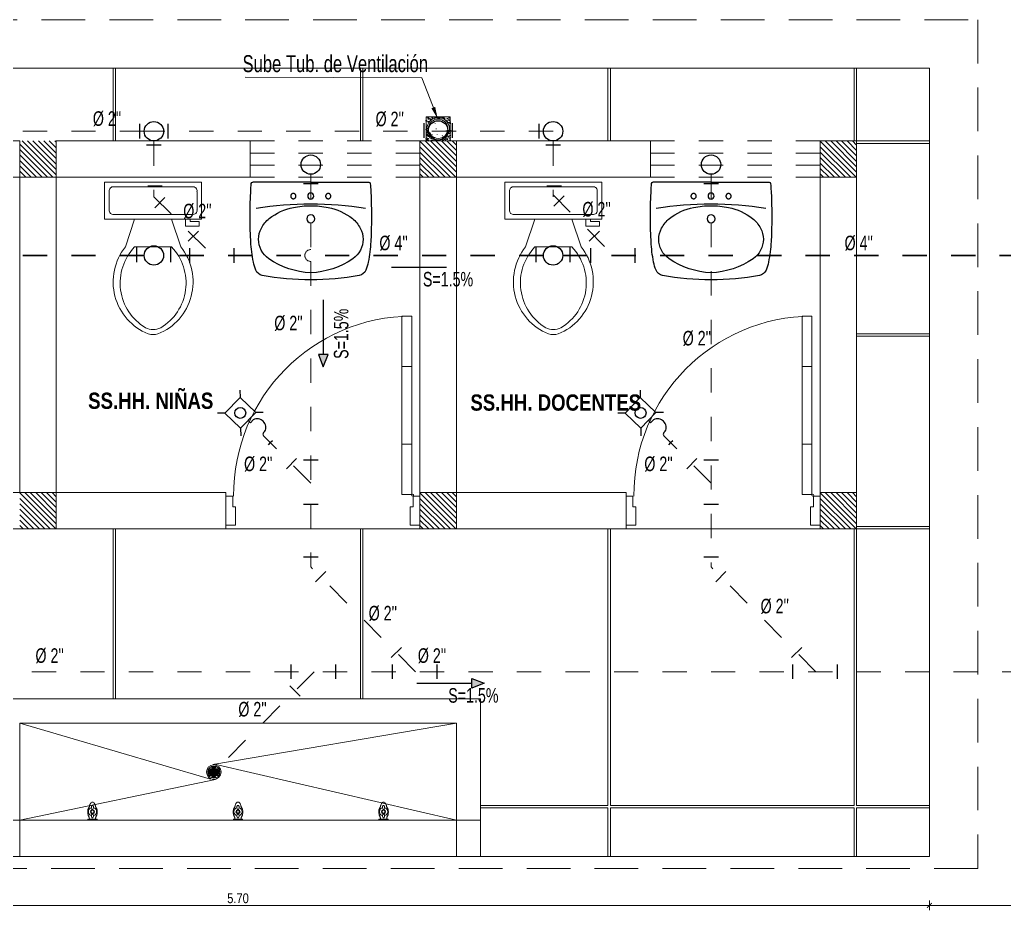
# Model space of a CAD drawing. Header units: metres. Extents: x 0 to 1843, y 1434 to 1492.
# Drawn here: x 1792.467 to 1796.526, y 1485.381 to 1489.053 of the extents above; entities that cross this region are included whole.
import ezdxf

# ---------------------------------------------------------------- set-up
doc = ezdxf.new("R2010")
doc.units = ezdxf.units.M
doc.header["$LTSCALE"] = 0.005
for name, pattern in [('ACAD_ISO02W100', [15, 12, -3]), ('DASHED2', [9.525, 6.35, -3.175]), ('RAYITAS', [0.375, 0.25, -0.125]), ('TRAZO_Y_PUNTOX2', [50.8, 25.4, -12.7, 0, -12.7])]:
    doc.linetypes.add(name, pattern=pattern)
for name, color, linetype, lineweight in [('-Achurado', 251, 'Continuous', 5), ('-Acotado', 251, 'Continuous', 5), ('-Proyeccion', 85, 'ACAD_ISO02W100', 9), ('-Vista', 148, 'Continuous', 9), ('ACI EJE', 8, 'DASHED2', 0), ('COTAS', 40, 'Continuous', 5), ('Desagüe', 155, 'Continuous', 40), ('FIC-2ES_CONCRETO 210', 251, 'Continuous', 30), ('FIC-2ES_LINEA DESAGUE', 6, 'TRAZO_Y_PUNTOX2', 30), ('ProfileEdges', 212, 'Continuous', 9), ('texto', 7, 'Continuous', 25), ('ventana alta', 7, 'ACAD_ISO02W100', 25)]:
    doc.layers.add(name, color=color, linetype=linetype, lineweight=lineweight)
for name, color, linetype in [('A_50_CotasExter', 7, 'Continuous'), ('TEXTOS-NOTAS', 7, 'Continuous'), ('THIET-BI', 21, 'Continuous')]:
    doc.layers.add(name, color=color, linetype=linetype)
doc.layers.add('Observacioness', color=6, linetype='Continuous', plot=False)
doc.styles.add('-Arial Narrow', font='ARIALN.TTF')
doc.styles.add('3mm', font='romans.shx', dxfattribs={"width": 0.9})
doc.styles.add('ARIAL', font='arial.ttf')
doc.dimstyles.new('corte 25', dxfattribs={"dimtxt": 0.05, "dimasz": 0.025, "dimexe": 0.025, "dimexo": 0.0125, "dimgap": 0.0125, "dimtad": 1, "dimtih": 1, "dimtoh": 1, "dimzin": 4, "dimdsep": 46, "dimtxsty": 'ARIAL', "dimblk": 'ARCHTICK', "dimcen": 0.025, "dimdle": 0.025, "dimclrd": 256, "dimclre": 256, "dimclrt": 7, "dimadec": 0, "dimazin": 0, "dimtfac": 1, "dimtix": 1, "dimtmove": 0, "dimatfit": 3, "dimfxl": 0.1, "dimlwd": -1, "dimarcsym": 0})
doc.dimstyles.new('Esc 1_20n', dxfattribs={"dimscale": 0.02, "dimtxt": 2, "dimasz": 1, "dimexe": 1, "dimexo": 1, "dimgap": 0.45, "dimtad": 1, "dimtoh": 1, "dimzin": 3, "dimdsep": 46, "dimtxsty": '-Arial Narrow', "dimblk": 'ARCHTICK', "dimcen": 1, "dimdle": 1, "dimclrd": 7, "dimclre": 7, "dimclrt": 7, "dimadec": 0, "dimazin": 0, "dimtfac": 1, "dimtix": 1, "dimtmove": 1, "dimatfit": 2, "dimldrblk": 'ARCHTICK', "dimfxl": 1, "dimfxlon": 1, "dimtolj": 2, "dimlwd": 5, "dimlwe": 5, "dimarcsym": 0})
pattern_1 = [(315, (1673.860408, 1433.98531), (0.0112253202, 0.0112253202), [])]

# ---------------------------------------------------------------- blocks, each defined once
blk = doc.blocks.new('_ArchTick')
at = {"color": 0, "linetype": 'ByBlock', "const_width": 0.15}
blk.add_lwpolyline([(-0.5, -0.5), (0.5, 0.5)], dxfattribs=at)
blk = doc.blocks.new('*D308')
at = {"layer": 'A_50_CotasExter', "color": 7, "lineweight": 5, "ltscale": 0.005, "transparency": 16777216}
for p, q in [((1796.1971, 1485.401), (1797.2371, 1485.401)), ((1796.2171, 1485.421), (1796.2171, 1485.381)), ((1797.2171, 1485.421), (1797.2171, 1485.381))]:
    blk.add_line(p, q, dxfattribs=at)
at = {"layer": 'Defpoints', "color": 0, "ltscale": 0.005, "transparency": 16777216}
for p in [(1796.2171, 1485.6032), (1797.2171, 1485.6032), (1797.2171, 1485.401)]:
    blk.add_point(p, dxfattribs=at)
at = {"layer": 'A_50_CotasExter', "color": 7, "lineweight": 5, "ltscale": 0.005, "transparency": 16777216, "xscale": 0.02, "yscale": 0.02, "zscale": 0.02, "rotation": 180}
blk.add_blockref('_ArchTick', (1796.2171, 1485.401), dxfattribs=at)
at = {"layer": 'A_50_CotasExter', "color": 7, "lineweight": 5, "ltscale": 0.005, "transparency": 16777216, "xscale": 0.02, "yscale": 0.02, "zscale": 0.02}
blk.add_blockref('_ArchTick', (1797.2171, 1485.401), dxfattribs=at)
at = {"layer": 'A_50_CotasExter', "color": 7, "ltscale": 0.005, "transparency": 16777216, "insert": (1796.7171, 1485.4304), "char_height": 0.04, "attachment_point": 5, "style": '-Arial Narrow'}
blk.add_mtext('\\A2;1.00', dxfattribs=at)
blk = doc.blocks.new('A$C562401CD')
at = {"color": 1, "lineweight": 5}
for p, q in [((0.8617, 1.6605), (0.8167, 1.6605)), ((0.8167, 1.6605), (0.8167, 1.4265)), ((0.8617, 1.4265), (0.8617, 1.6605)), ((0.8167, 1.4127), (0.8167, 1.4265)), ((0.8167, 1.4265), (0.8617, 1.4265)), ((0.8167, 1.4265), (0.8617, 1.4265)), ((0.8617, 1.4265), (0.8617, 1.4175)), ((0.8617, 1.404), (0.8617, 1.4175)), ((0.8167, 1.0803), (0.8167, 1.4127)), ((0.8617, 1.404), (0.8617, 1.089)), ((0.8167, 1.0803), (0.8167, 1.0665)), ((0.8167, 1.0665), (0.8617, 1.0665)), ((0.8617, 1.089), (0.8617, 1.0755)), ((0.8617, 1.0665), (0.8617, 1.0755))]:
    blk.add_line(p, q, dxfattribs=at)
for points in [[(0.8617, 1.0665), (0.8167, 1.0665), (0.8167, 0.8325), (0.8617, 0.8325), (0.8617, 1.0665)], [(0.0315, 0.7763), (0.0315, 0.8258), (0, 0.8258), (0, 0.6908), (0.045, 0.6908), (0.045, 0.7763), (0.0315, 0.7763)], [(0.8685, 0.7763), (0.8685, 0.8258), (0.9, 0.8258), (0.9, 0.6908), (0.855, 0.6908), (0.855, 0.7763), (0.8685, 0.7763)]]:
    blk.add_lwpolyline(points, dxfattribs=at)
blk.add_circle((0.8662, 0.8303, 0), 0.0045, dxfattribs=at)
at = {"color": 1, "linetype": 'Continuous', "lineweight": 5}
blk.add_arc((0.8662, 0.8303, 0), 0.8303, 90.3108, 180.3108, dxfattribs=at)
blk = doc.blocks.new('Toilet - top')
at = {"color": 252, "lineweight": 13, "true_color": 0x939598}
for p, q in [((9.5, -6), (9.5, -2)), ((-10, -8.5), (-8, -8.5)), ((-10, -9.5), (-10, -8.5)), ((-8, -8.5), (-8, -8)), ((-7, -8), (-7, -9.5)), ((-4, -8), (-6, -14)), ((4, -8), (6, -14)), ((-7, -9.5), (-10, -9.5)), ((4, -14), (-4, -14))]:
    blk.add_line(p, q, dxfattribs=at)
blk.add_lwpolyline([(10.5, -8), (10.5, 0), (-10.5, 0), (-10.5, -8)], close=True, dxfattribs=at)
for points in [[(-9.5, -2), (-9.5, -6)], [(8.5, -1), (-8.5, -1)], [(-8.5, -7), (8.5, -7)]]:
    blk.add_lwpolyline(points, dxfattribs=at)
for centre, radius, start, end in [((-8.62, -1.88), 0.884, 81.8699, 188.1301), ((8.62, -1.88), 0.884, 351.8699, 98.1301), ((-8.62, -6.12), 0.884, 171.8699, 278.1301), ((8.62, -6.12), 0.884, 261.8699, 8.1301), ((3.52, -21.58), 12.17, 141.4691, 247.9714), ((4.2, -21.82), 11.33, 136.3677, 238.9468), ((-3.52, -21.58), 12.17, 292.0284, 38.5307), ((-4.2, -21.82), 11.33, 301.053, 43.6321), ((0, -27.88), 4, 245.7318, 294.2682), ((0, -29), 4, 254.8605, 285.1395)]:
    blk.add_arc(centre, radius, start, end, dxfattribs=at)
blk = doc.blocks.new('GO-L1')
at = {"color": 252, "true_color": 0x939598}
for q in [(-0.3328, 0), (0.3328, 0)]:
    blk.add_line((0, 0), q, dxfattribs=at)
at = {"color": 252, "linetype": 'RAYITAS', "true_color": 0x939598}
for centre in [(-0.1, -0.08), (0.1, -0.08)]:
    blk.add_circle(centre, 0.015, dxfattribs=at)
at = {"color": 252, "true_color": 0x939598}
for centre, radius in [((0, -0.08), 0.0175), ((0, -0.21), 0.023)]:
    blk.add_circle(centre, radius, dxfattribs=at)
for centre, radius, start, end in [((-0.3328, -0.008), 0.008, 90, 174.3541), ((0.3328, -0.008), 0.008, 5.6459, 90), ((2.6525, -0.196), 3, 177.2487, 182.7513), ((0.5201, -0.0923), 0.865, 174.3541, 177.3288), ((-0.5201, -0.0923), 0.865, 2.6712, 5.6459), ((-2.6525, -0.196), 3, 357.2487, 2.7513), ((0, -2.124), 2, 90, 99.0199), ((-0.0318, -0.4781), 0.34, 101.5681, 127.4203), ((-0.003, -0.61), 0.475, 89.638, 101.7832), ((0, -2.124), 2, 80.9801, 90), ((0.003, -0.61), 0.475, 78.2168, 90.362), ((0.0318, -0.4781), 0.34, 52.5797, 78.4319), ((-0.1193, -0.3496), 0.185, 130.0737, 152.3457), ((0.1193, -0.3496), 0.185, 27.6543, 49.9263), ((-0.1696, -0.327), 0.13, 150.8983, 180), ((0.1696, -0.327), 0.13, 0, 29.1017), ((-0.1646, -0.327), 0.135, 180, 235.6914), ((0.1646, -0.327), 0.135, 304.3086, 0), ((0.5196, -0.2902), 0.865, 183.3019, 191.1871), ((-0.5196, -0.2902), 0.865, 348.8129, 356.6981), ((0.0273, -0.0458), 0.4754, 235.6914, 266.7086), ((-0.0273, -0.0458), 0.4754, 273.2914, 304.3086), ((-0.0839, -0.4085), 0.25, 191.4125, 202.4374), ((-0.2688, -0.4849), 0.05, 202.4374, 259.3167), ((0.2688, -0.4849), 0.05, 280.6833, 337.5626), ((0.0839, -0.4085), 0.25, 337.5626, 348.5875), ((0, 0.94), 1.5, 259.3167, 270), ((0, 0.94), 1.5, 270, 280.6833)]:
    blk.add_arc(centre, radius, start, end, dxfattribs=at)
blk = doc.blocks.new('*D340')
at = {"layer": 'A_50_CotasExter', "color": 7, "lineweight": 5, "ltscale": 0.005, "transparency": 16777216}
for p, q in [((1796.2371, 1485.401), (1790.4971, 1485.401)), ((1790.5171, 1485.421), (1790.5171, 1485.381)), ((1796.2171, 1485.421), (1796.2171, 1485.381))]:
    blk.add_line(p, q, dxfattribs=at)
at = {"layer": 'Defpoints', "color": 0, "ltscale": 0.005, "transparency": 16777216}
for p in [(1790.5171, 1485.6032), (1796.2171, 1485.6032), (1790.5171, 1485.401)]:
    blk.add_point(p, dxfattribs=at)
at = {"layer": 'A_50_CotasExter', "color": 7, "lineweight": 5, "ltscale": 0.005, "transparency": 16777216, "xscale": 0.02, "yscale": 0.02, "zscale": 0.02}
for p, rotation in [((1790.5171, 1485.401), 180.0000000001043), ((1796.2171, 1485.401), 1.042366193360067e-10)]:
    blk.add_blockref('_ArchTick', p, dxfattribs=dict(at, rotation=rotation))
at = {"layer": 'A_50_CotasExter', "color": 7, "ltscale": 0.005, "transparency": 16777216, "insert": (1793.3671, 1485.4304), "char_height": 0.04, "attachment_point": 5, "style": '-Arial Narrow'}
blk.add_mtext('\\A2;5.70', dxfattribs=at)

msp = doc.modelspace()

# ---------------------------------------------------------------- hatches: boundary and pattern name
at = {"layer": '-Achurado', "lineweight": 5, "ltscale": 0.009}
h = msp.add_hatch(dxfattribs=at)
h.set_pattern_fill('ANSI31', color=256, scale=0.005, angle=-90)
h.set_pattern_definition(pattern_1)
h.paths.add_polyline_path([(1792.46712, 1488.55324), (1792.46712, 1488.40324), (1792.61712, 1488.40324), (1792.61712, 1488.55324)])
h = msp.add_hatch(dxfattribs=at)
h.set_pattern_fill('ANSI31', color=256, scale=0.005, angle=-90)
h.set_pattern_definition(pattern_1)
h.paths.add_polyline_path([(1794.11712, 1488.55324), (1794.11712, 1488.40324), (1794.26712, 1488.40324), (1794.26712, 1488.55324)])
h = msp.add_hatch(dxfattribs=at)
h.set_pattern_fill('ANSI31', color=256, scale=0.005, angle=-90)
h.set_pattern_definition([(315, (1675.510401, 1433.98531), (0.0112253202, 0.0112253202), [])])
h.paths.add_polyline_path([(1795.76711, 1488.55324), (1795.76711, 1488.40324), (1795.91711, 1488.40324), (1795.91711, 1488.55324)])
h = msp.add_hatch(dxfattribs=at)
h.set_pattern_fill('ANSI31', color=256, scale=0.005, angle=-90)
h.set_pattern_definition([(315, (1672.210408, 1432.53531), (0.0112253202, 0.0112253202), [])])
h.paths.add_polyline_path([(1792.46712, 1487.10324), (1792.46712, 1486.95324), (1792.61712, 1486.95324), (1792.61712, 1487.10324)])
h = msp.add_hatch(dxfattribs=at)
h.set_pattern_fill('ANSI31', color=256, scale=0.005, angle=-90)
h.set_pattern_definition([(315, (1673.860408, 1432.53531), (0.0112253202, 0.0112253202), [])])
h.paths.add_polyline_path([(1794.11712, 1487.10324), (1794.11712, 1486.95324), (1794.26712, 1486.95324), (1794.26712, 1487.10324)])
h = msp.add_hatch(dxfattribs=at)
h.set_pattern_fill('ANSI31', color=256, scale=0.005, angle=-90)
h.set_pattern_definition([(315, (1675.510401, 1432.53531), (0.0112253202, 0.0112253202), [])])
h.paths.add_polyline_path([(1795.76711, 1487.10324), (1795.76711, 1486.95324), (1795.91711, 1486.95324), (1795.91711, 1487.10324)])
at = {"layer": 'Observacioness', "lineweight": 5, "ltscale": 0.1}
h = msp.add_hatch(dxfattribs=at)
h.set_pattern_fill('AR-CONC', color=0, scale=0.003)
h.set_pattern_definition([(50, (-799001.9979, -9252740.389978), (0.021517805478023, -0.001882564049478), [0.00225, -0.02475]), (355, (-799001.9979, -9252740.389978), (-0.00416254000839, 0.022565764011), [0.0018, -0.0198]), (100.45144446, (-799001.996107, -9252740.390135), (0.017355265401813, 0.02068319972906), [0.00191220576, -0.02103426336]), (46.1842, (-799001.9979, -9252740.383978), (0.03201723992015, -0.00496557842379), [0.003375, -0.037125]), (96.63563549, (-799001.995232, -9252740.38439), (0.02803985837023, 0.02922355802324), [0.00286831026, -0.0315514128]), (351.18416399, (-799001.9979, -9252740.383978), (0.02803985835164, 0.0292235580081), [0.0027, -0.02970000003]), (21, (-799001.9949, -9252740.385478), (0.017907211563554, -0.01207856671996), [0.00225, -0.02475]), (326, (-799001.9949, -9252740.385478), (0.00729945995765, 0.021754501351406), [0.0018, -0.0198]), (71.45144474, (-799001.993408, -9252740.386484), (0.0252066713019, 0.00967593458419), [0.0019122057, -0.02103426336]), (37.5, (-799001.9979, -9252740.389978), (0.000364795659519, 0.0099868156149393), [0, -0.01956, 0, -0.0201, 0, -0.019875]), (7.5, (-799001.9979, -9252740.389978), (0.007892086123264, 0.011832351356471), [0, -0.01146, 0, -0.01911, 0, -0.007575]), (327.5, (-799002.00459, -9252740.389978), (0.016014673085172, -0.0006766461520314), [0, -0.0075, 0, -0.0234, 0, -0.03105]), (317.5, (-799002.00759, -9252740.389978), (0.017495585080272, 0.00300314946997), [0, -0.00975, 0, -0.01554, 0, -0.02205])])
h.paths.add_polyline_path([(1794.14212, 1488.55324), (1794.14212, 1488.65324), (1794.24212, 1488.65324), (1794.24212, 1488.55324)])
edge = h.paths.add_edge_path(flags=16)
edge.add_arc((1794.19212, 1488.60324), 0.04621, 0, 360)
at = {"layer": 'TEXTOS-NOTAS', "lineweight": 25, "ltscale": 0.1}
h = msp.add_hatch(color=256, dxfattribs=at)
h.dxf.hatch_style = 1
h.paths.add_polyline_path([(1793.69865, 1487.67254), (1793.71861, 1487.6213), (1793.73857, 1487.67254)])
h = msp.add_hatch(color=256, dxfattribs=at)
h.dxf.hatch_style = 1
h.paths.add_polyline_path([(1794.33089, 1486.29723), (1794.38213, 1486.3172), (1794.33089, 1486.33716)])

# ---------------------------------------------------------------- linework, layer by layer
at = {"layer": '-Proyeccion', "lineweight": 5, "ltscale": 3}
msp.add_lwpolyline([(1790.31713, 1485.55324), (1790.31713, 1489.05324), (1796.41711, 1489.05324), (1796.4171, 1485.55324)], close=True, dxfattribs=at)
at = {"layer": '-Vista', "color": 254, "lineweight": 5}
for p, q in [((1792.85213, 1488.85357), (1792.85213, 1488.55358)), ((1792.86213, 1488.85357), (1792.86213, 1488.55358)), ((1793.87213, 1488.85357), (1793.87213, 1488.55358)), ((1793.88213, 1488.85357), (1793.88213, 1488.55358)), ((1794.89213, 1488.85357), (1794.89213, 1488.55358)), ((1794.90213, 1488.85357), (1794.90213, 1488.55358)), ((1795.90712, 1488.85323), (1795.90712, 1488.55324)), ((1795.91712, 1488.85323), (1795.91712, 1488.55324)), ((1796.21711, 1488.55324), (1795.91712, 1488.55324)), ((1796.21711, 1488.54324), (1795.91712, 1488.54324)), ((1796.21711, 1487.75824), (1795.91712, 1487.75824)), ((1796.21711, 1487.74824), (1795.91712, 1487.74824)), ((1792.85212, 1486.95324), (1792.85212, 1486.25324)), ((1792.86212, 1486.95324), (1792.86212, 1486.25324)), ((1794.11711, 1486.95324), (1793.31712, 1486.95324)), ((1793.87212, 1486.95324), (1793.87212, 1486.25324)), ((1793.88212, 1486.95324), (1793.88212, 1486.25324)), ((1794.89212, 1486.95324), (1794.89212, 1485.81324)), ((1794.90212, 1486.95324), (1794.90212, 1485.81324)), ((1795.76711, 1486.95324), (1794.9671, 1486.95324)), ((1795.90711, 1486.95324), (1795.90711, 1485.81324)), ((1795.91711, 1486.95324), (1795.91711, 1485.81324)), ((1796.21711, 1486.96324), (1795.91712, 1486.96324)), ((1796.21711, 1486.95324), (1795.91712, 1486.95324)), ((1794.36711, 1485.81324), (1794.89212, 1485.81324)), ((1794.36711, 1485.80324), (1794.89212, 1485.80324)), ((1794.89212, 1485.80324), (1794.89212, 1485.60324)), ((1794.90212, 1485.81324), (1795.90711, 1485.81324)), ((1794.90212, 1485.80324), (1794.90212, 1485.60324)), ((1794.90212, 1485.80324), (1795.90711, 1485.80324)), ((1795.90711, 1485.80324), (1795.90711, 1485.60324)), ((1795.91711, 1485.81324), (1796.2171, 1485.81324)), ((1795.91711, 1485.80324), (1795.91711, 1485.60324)), ((1795.91711, 1485.80324), (1796.2171, 1485.80324))]:
    msp.add_line(p, q, dxfattribs=at)
at = {"layer": '-Vista', "color": 253, "lineweight": 5}
for p, q in [((1792.46711, 1486.15324), (1793.25342, 1485.92207)), ((1794.26711, 1486.15324), (1793.26316, 1485.98275)), ((1794.26711, 1485.75324), (1793.26949, 1485.9829)), ((1792.46711, 1485.75324), (1793.2739, 1485.91972))]:
    msp.add_line(p, q, dxfattribs=at)
for points in [[(1792.36711, 1485.60324), (1794.36711, 1485.60324), (1794.36711, 1486.25324), (1792.36711, 1486.25324)], [(1792.46711, 1485.75324), (1794.26711, 1485.75324), (1794.26711, 1486.15324), (1792.46711, 1486.15324)]]:
    msp.add_lwpolyline(points, close=True, dxfattribs=at)
for points in [[(1793.28711, 1485.95699), (1793.24711, 1485.95699, 0.4142136), (1793.24511, 1485.95499), (1793.24511, 1485.95499, 0.4142136), (1793.24711, 1485.95299), (1793.28711, 1485.95299, 0.4142136), (1793.28911, 1485.95499), (1793.28911, 1485.95499, 0.4142136)], [(1793.28311, 1485.96099), (1793.25111, 1485.96099, -0.4142136), (1793.24911, 1485.96299), (1793.24911, 1485.96299, -0.4142136), (1793.25111, 1485.96499), (1793.28311, 1485.96499, -0.4142136), (1793.28511, 1485.96299), (1793.28511, 1485.96299, -0.4142136)], [(1793.27511, 1485.97099), (1793.27511, 1485.97099, 0.4142136), (1793.27311, 1485.97299), (1793.26111, 1485.97299, 0.4142136), (1793.25911, 1485.97099), (1793.25911, 1485.97099, 0.4142136), (1793.26111, 1485.96899), (1793.27311, 1485.96899, 0.4142136)], [(1793.28711, 1485.94499), (1793.24711, 1485.94499, -0.4142136), (1793.24511, 1485.94699), (1793.24511, 1485.94699, -0.4142136), (1793.24711, 1485.94899), (1793.28711, 1485.94899, -0.4142136), (1793.28911, 1485.94699), (1793.28911, 1485.94699, -0.4142136)], [(1793.28311, 1485.93699), (1793.25111, 1485.93699, -0.4142136), (1793.24911, 1485.93899), (1793.24911, 1485.93899, -0.4142136), (1793.25111, 1485.94099), (1793.28311, 1485.94099, -0.4142136), (1793.28511, 1485.93899), (1793.28511, 1485.93899, -0.4142136)], [(1793.27511, 1485.93099), (1793.27511, 1485.93099, -0.4142136), (1793.27311, 1485.92899), (1793.26111, 1485.92899, -0.4142136), (1793.25911, 1485.93099), (1793.25911, 1485.93099, -0.4142136), (1793.26111, 1485.93299), (1793.27311, 1485.93299, -0.4142136)]]:
    msp.add_lwpolyline(points, format="xyb", close=True, dxfattribs=at)
for points in [[(1792.75443, 1485.75696), (1792.75434, 1485.76), (1792.75407, 1485.76235), (1792.75367, 1485.76415), (1792.75316, 1485.76554), (1792.75256, 1485.76667), (1792.75191, 1485.76768), (1792.75123, 1485.76873), (1792.75056, 1485.76995), (1792.74992, 1485.77146), (1792.74932, 1485.77323), (1792.74878, 1485.77523), (1792.74831, 1485.77739), (1792.74793, 1485.77965), (1792.74763, 1485.78198), (1792.74745, 1485.78431), (1792.74739, 1485.7866), (1792.74745, 1485.7888), (1792.74763, 1485.79088), (1792.74791, 1485.79286), (1792.74827, 1485.79472), (1792.74869, 1485.79646), (1792.74917, 1485.79807), (1792.74968, 1485.79953), (1792.75021, 1485.80086), (1792.75073, 1485.80204), (1792.75125, 1485.80308), (1792.75175, 1485.804), (1792.75223, 1485.80479), (1792.75268, 1485.80548), (1792.75308, 1485.80608), (1792.75343, 1485.80659), (1792.75373, 1485.80703), (1792.75396, 1485.80741), (1792.75415, 1485.80778), (1792.75432, 1485.8082), (1792.75448, 1485.80871), (1792.75465, 1485.80938), (1792.75487, 1485.81025), (1792.75514, 1485.81137), (1792.75549, 1485.81281), (1792.75595, 1485.81458), (1792.75656, 1485.8166), (1792.7574, 1485.81875), (1792.75853, 1485.82093), (1792.76, 1485.82301), (1792.76188, 1485.82488), (1792.76423, 1485.82643), (1792.76711, 1485.82754)], [(1792.7798, 1485.75696), (1792.77989, 1485.76), (1792.78015, 1485.76235), (1792.78056, 1485.76415), (1792.78107, 1485.76554), (1792.78167, 1485.76667), (1792.78232, 1485.76768), (1792.783, 1485.76873), (1792.78367, 1485.76995), (1792.78431, 1485.77146), (1792.78491, 1485.77323), (1792.78545, 1485.77523), (1792.78592, 1485.77739), (1792.7863, 1485.77965), (1792.78659, 1485.78198), (1792.78678, 1485.78431), (1792.78684, 1485.7866), (1792.78678, 1485.7888), (1792.7866, 1485.79088), (1792.78632, 1485.79286), (1792.78596, 1485.79472), (1792.78553, 1485.79646), (1792.78506, 1485.79807), (1792.78455, 1485.79953), (1792.78402, 1485.80086), (1792.7835, 1485.80204), (1792.78298, 1485.80308), (1792.78248, 1485.804), (1792.782, 1485.80479), (1792.78155, 1485.80548), (1792.78115, 1485.80608), (1792.7808, 1485.80659), (1792.7805, 1485.80703), (1792.78027, 1485.80741), (1792.78008, 1485.80779), (1792.77991, 1485.80821), (1792.77975, 1485.80873), (1792.77958, 1485.80941), (1792.77936, 1485.81031), (1792.77909, 1485.81147), (1792.77874, 1485.81295), (1792.77828, 1485.81478), (1792.77767, 1485.81686), (1792.77683, 1485.81906), (1792.7757, 1485.82126), (1792.77423, 1485.82334), (1792.77235, 1485.82516), (1792.77, 1485.82661), (1792.76711, 1485.82754)], [(1793.35443, 1485.75696), (1793.35434, 1485.76), (1793.35407, 1485.76235), (1793.35367, 1485.76415), (1793.35316, 1485.76554), (1793.35256, 1485.76667), (1793.35191, 1485.76768), (1793.35123, 1485.76873), (1793.35056, 1485.76995), (1793.34992, 1485.77146), (1793.34932, 1485.77323), (1793.34878, 1485.77523), (1793.34831, 1485.77739), (1793.34793, 1485.77965), (1793.34763, 1485.78198), (1793.34745, 1485.78431), (1793.34739, 1485.7866), (1793.34745, 1485.7888), (1793.34763, 1485.79088), (1793.34791, 1485.79286), (1793.34827, 1485.79472), (1793.34869, 1485.79646), (1793.34917, 1485.79807), (1793.34968, 1485.79953), (1793.35021, 1485.80086), (1793.35073, 1485.80204), (1793.35125, 1485.80308), (1793.35175, 1485.804), (1793.35223, 1485.80479), (1793.35268, 1485.80548), (1793.35308, 1485.80608), (1793.35343, 1485.80659), (1793.35373, 1485.80703), (1793.35396, 1485.80741), (1793.35415, 1485.80778), (1793.35432, 1485.8082), (1793.35448, 1485.80871), (1793.35465, 1485.80938), (1793.35487, 1485.81025), (1793.35514, 1485.81137), (1793.35549, 1485.81281), (1793.35595, 1485.81458), (1793.35656, 1485.8166), (1793.3574, 1485.81875), (1793.35853, 1485.82093), (1793.36, 1485.82301), (1793.36188, 1485.82488), (1793.36423, 1485.82643), (1793.36711, 1485.82754)], [(1793.3798, 1485.75696), (1793.37989, 1485.76), (1793.38015, 1485.76235), (1793.38056, 1485.76415), (1793.38107, 1485.76554), (1793.38167, 1485.76667), (1793.38232, 1485.76768), (1793.383, 1485.76873), (1793.38367, 1485.76995), (1793.38431, 1485.77146), (1793.38491, 1485.77323), (1793.38545, 1485.77523), (1793.38592, 1485.77739), (1793.3863, 1485.77965), (1793.38659, 1485.78198), (1793.38678, 1485.78431), (1793.38684, 1485.7866), (1793.38678, 1485.7888), (1793.3866, 1485.79088), (1793.38632, 1485.79286), (1793.38596, 1485.79472), (1793.38553, 1485.79646), (1793.38506, 1485.79807), (1793.38455, 1485.79953), (1793.38402, 1485.80086), (1793.3835, 1485.80204), (1793.38298, 1485.80308), (1793.38248, 1485.804), (1793.382, 1485.80479), (1793.38155, 1485.80548), (1793.38115, 1485.80608), (1793.3808, 1485.80659), (1793.3805, 1485.80703), (1793.38027, 1485.80741), (1793.38008, 1485.80779), (1793.37991, 1485.80821), (1793.37975, 1485.80873), (1793.37958, 1485.80941), (1793.37936, 1485.81031), (1793.37909, 1485.81147), (1793.37874, 1485.81295), (1793.37828, 1485.81478), (1793.37767, 1485.81686), (1793.37683, 1485.81906), (1793.3757, 1485.82126), (1793.37423, 1485.82334), (1793.37235, 1485.82516), (1793.37, 1485.82661), (1793.36711, 1485.82754)], [(1793.95443, 1485.75696), (1793.95434, 1485.76), (1793.95407, 1485.76235), (1793.95367, 1485.76415), (1793.95316, 1485.76554), (1793.95256, 1485.76667), (1793.95191, 1485.76768), (1793.95123, 1485.76873), (1793.95056, 1485.76995), (1793.94992, 1485.77146), (1793.94932, 1485.77323), (1793.94878, 1485.77523), (1793.94831, 1485.77739), (1793.94793, 1485.77965), (1793.94763, 1485.78198), (1793.94745, 1485.78431), (1793.94739, 1485.7866), (1793.94745, 1485.7888), (1793.94763, 1485.79088), (1793.94791, 1485.79286), (1793.94827, 1485.79472), (1793.94869, 1485.79646), (1793.94917, 1485.79807), (1793.94968, 1485.79953), (1793.95021, 1485.80086), (1793.95073, 1485.80204), (1793.95125, 1485.80308), (1793.95175, 1485.804), (1793.95223, 1485.80479), (1793.95268, 1485.80548), (1793.95308, 1485.80608), (1793.95343, 1485.80659), (1793.95373, 1485.80703), (1793.95396, 1485.80741), (1793.95415, 1485.80778), (1793.95432, 1485.8082), (1793.95448, 1485.80871), (1793.95465, 1485.80938), (1793.95487, 1485.81025), (1793.95514, 1485.81137), (1793.95549, 1485.81281), (1793.95595, 1485.81458), (1793.95656, 1485.8166), (1793.9574, 1485.81875), (1793.95853, 1485.82093), (1793.96, 1485.82301), (1793.96188, 1485.82488), (1793.96423, 1485.82643), (1793.96711, 1485.82754)], [(1793.9798, 1485.75696), (1793.97989, 1485.76), (1793.98015, 1485.76235), (1793.98056, 1485.76415), (1793.98107, 1485.76554), (1793.98167, 1485.76667), (1793.98232, 1485.76768), (1793.983, 1485.76873), (1793.98367, 1485.76995), (1793.98431, 1485.77146), (1793.98491, 1485.77323), (1793.98545, 1485.77523), (1793.98592, 1485.77739), (1793.9863, 1485.77965), (1793.98659, 1485.78198), (1793.98678, 1485.78431), (1793.98684, 1485.7866), (1793.98678, 1485.7888), (1793.9866, 1485.79088), (1793.98632, 1485.79286), (1793.98596, 1485.79472), (1793.98553, 1485.79646), (1793.98506, 1485.79807), (1793.98455, 1485.79953), (1793.98402, 1485.80086), (1793.9835, 1485.80204), (1793.98298, 1485.80308), (1793.98248, 1485.804), (1793.982, 1485.80479), (1793.98155, 1485.80548), (1793.98115, 1485.80608), (1793.9808, 1485.80659), (1793.9805, 1485.80703), (1793.98027, 1485.80741), (1793.98008, 1485.80779), (1793.97991, 1485.80821), (1793.97975, 1485.80873), (1793.97958, 1485.80941), (1793.97936, 1485.81031), (1793.97909, 1485.81147), (1793.97874, 1485.81295), (1793.97828, 1485.81478), (1793.97767, 1485.81686), (1793.97683, 1485.81906), (1793.9757, 1485.82126), (1793.97423, 1485.82334), (1793.97235, 1485.82516), (1793.97, 1485.82661), (1793.96711, 1485.82754)], [(1792.46711, 1485.75324), (1792.36711, 1485.75324)], [(1792.46711, 1485.60324), (1792.46711, 1485.75324)], [(1794.26711, 1485.60324), (1794.26711, 1485.75324)], [(1794.26711, 1485.75324), (1794.36711, 1485.75324)]]:
    msp.add_lwpolyline(points, dxfattribs=at)
for points, elevation in [([(1792.765, 1485.81342), (1792.76923, 1485.81342), (1792.77134, 1485.80847), (1792.77134, 1485.80353), (1792.76923, 1485.79859), (1792.76923, 1485.79365), (1792.77241, 1485.79118), (1792.77241, 1485.78413), (1792.76923, 1485.78166), (1792.76923, 1485.77672), (1792.77134, 1485.77425), (1792.77134, 1485.76931), (1792.76923, 1485.7619), (1792.76923, 1485.7619), (1792.765, 1485.7619), (1792.765, 1485.7619), (1792.76289, 1485.76931), (1792.76289, 1485.77425), (1792.765, 1485.77672), (1792.765, 1485.78166), (1792.76182, 1485.78413), (1792.76182, 1485.79118), (1792.765, 1485.79365), (1792.765, 1485.79859), (1792.76289, 1485.80353), (1792.76289, 1485.80847), (1792.765, 1485.81342), (1792.76923, 1485.81342)], 4.24552), ([(1793.365, 1485.81342), (1793.36923, 1485.81342), (1793.37134, 1485.80847), (1793.37134, 1485.80353), (1793.36923, 1485.79859), (1793.36923, 1485.79365), (1793.37241, 1485.79118), (1793.37241, 1485.78413), (1793.36923, 1485.78166), (1793.36923, 1485.77672), (1793.37134, 1485.77425), (1793.37134, 1485.76931), (1793.36923, 1485.7619), (1793.36923, 1485.7619), (1793.365, 1485.7619), (1793.365, 1485.7619), (1793.36289, 1485.76931), (1793.36289, 1485.77425), (1793.365, 1485.77672), (1793.365, 1485.78166), (1793.36182, 1485.78413), (1793.36182, 1485.79118), (1793.365, 1485.79365), (1793.365, 1485.79859), (1793.36289, 1485.80353), (1793.36289, 1485.80847), (1793.365, 1485.81342), (1793.36923, 1485.81342)], 6.06545), ([(1793.965, 1485.81342), (1793.96923, 1485.81342), (1793.97134, 1485.80847), (1793.97134, 1485.80353), (1793.96923, 1485.79859), (1793.96923, 1485.79365), (1793.97241, 1485.79118), (1793.97241, 1485.78413), (1793.96923, 1485.78166), (1793.96923, 1485.77672), (1793.97134, 1485.77425), (1793.97134, 1485.76931), (1793.96923, 1485.7619), (1793.96923, 1485.7619), (1793.965, 1485.7619), (1793.965, 1485.7619), (1793.96289, 1485.76931), (1793.96289, 1485.77425), (1793.965, 1485.77672), (1793.965, 1485.78166), (1793.96182, 1485.78413), (1793.96182, 1485.79118), (1793.965, 1485.79365), (1793.965, 1485.79859), (1793.96289, 1485.80353), (1793.96289, 1485.80847), (1793.965, 1485.81342), (1793.96923, 1485.81342)], 5.30276), ([(1792.75021, 1485.75324), (1792.75021, 1485.75696)], 4.24552), ([(1792.75232, 1485.75324), (1792.75232, 1485.75696)], 4.24552), ([(1792.75655, 1485.75324), (1792.75655, 1485.75696)], 4.24552), ([(1792.76289, 1485.75324), (1792.76289, 1485.75696)], 4.24552), ([(1792.77134, 1485.75324), (1792.77134, 1485.75696)], 4.24552), ([(1792.77768, 1485.75324), (1792.77768, 1485.75696)], 4.24552), ([(1792.78191, 1485.75324), (1792.78191, 1485.75696)], 4.24552), ([(1792.78402, 1485.75324), (1792.78402, 1485.75696)], 4.24552), ([(1793.35021, 1485.75324), (1793.35021, 1485.75696)], 6.06545), ([(1793.35232, 1485.75324), (1793.35232, 1485.75696)], 6.06545), ([(1793.35655, 1485.75324), (1793.35655, 1485.75696)], 6.06545), ([(1793.36289, 1485.75324), (1793.36289, 1485.75696)], 6.06545), ([(1793.37134, 1485.75324), (1793.37134, 1485.75696)], 6.06545), ([(1793.37768, 1485.75324), (1793.37768, 1485.75696)], 6.06545), ([(1793.38191, 1485.75324), (1793.38191, 1485.75696)], 6.06545), ([(1793.38402, 1485.75324), (1793.38402, 1485.75696)], 6.06545), ([(1793.95021, 1485.75324), (1793.95021, 1485.75696)], 5.30276), ([(1793.95232, 1485.75324), (1793.95232, 1485.75696)], 5.30276), ([(1793.95655, 1485.75324), (1793.95655, 1485.75696)], 5.30276), ([(1793.96289, 1485.75324), (1793.96289, 1485.75696)], 5.30276), ([(1793.97134, 1485.75324), (1793.97134, 1485.75696)], 5.30276), ([(1793.97768, 1485.75324), (1793.97768, 1485.75696)], 5.30276), ([(1793.98191, 1485.75324), (1793.98191, 1485.75696)], 5.30276), ([(1793.98402, 1485.75324), (1793.98402, 1485.75696)], 5.30276)]:
    msp.add_lwpolyline(points, dxfattribs=dict(at, elevation=elevation))
for points, elevation in [([(1792.74809, 1485.75324), (1792.78614, 1485.75324), (1792.78614, 1485.75696), (1792.74809, 1485.75696)], 4.24552), ([(1793.34809, 1485.75324), (1793.38614, 1485.75324), (1793.38614, 1485.75696), (1793.34809, 1485.75696)], 6.06545), ([(1793.94809, 1485.75324), (1793.98614, 1485.75324), (1793.98614, 1485.75696), (1793.94809, 1485.75696)], 5.30276)]:
    msp.add_lwpolyline(points, close=True, dxfattribs=dict(at, elevation=elevation))
for radius in [0.03, 0.025]:
    msp.add_circle((1793.26711, 1485.95099), radius, dxfattribs=at)
for centre, radius, start, end in [((1792.76711, 1485.78766, 4.24552), 0.01691, 104.47751, 255.52249), ((1792.76711, 1485.78766, 4.24552), 0.00845, 104.47751, 255.52249), ((1792.76711, 1485.78766, 4.24552), 0.00845, 284.47751, 75.52249), ((1792.76711, 1485.78766, 4.24552), 0.01691, 284.47751, 75.52249), ((1793.36711, 1485.78766, 6.06545), 0.01691, 104.47751, 255.52249), ((1793.36711, 1485.78766, 6.06545), 0.00845, 104.47751, 255.52249), ((1793.36711, 1485.78766, 6.06545), 0.00845, 284.47751, 75.52249), ((1793.36711, 1485.78766, 6.06545), 0.01691, 284.47751, 75.52249), ((1793.96711, 1485.78766, 5.30276), 0.01691, 104.47751, 255.52249), ((1793.96711, 1485.78766, 5.30276), 0.00845, 104.47751, 255.52249), ((1793.96711, 1485.78766, 5.30276), 0.00845, 284.47751, 75.52249), ((1793.96711, 1485.78766, 5.30276), 0.01691, 284.47751, 75.52249)]:
    msp.add_arc(centre, radius, start, end, dxfattribs=at)
at = {"layer": 'ACI EJE', "lineweight": 5, "ltscale": 0.3}
for p, q in [((1791.76711, 1488.55324), (1792.46712, 1488.55324)), ((1793.4171, 1488.55324), (1794.11711, 1488.55324)), ((1795.0671, 1488.55324), (1795.76711, 1488.55324)), ((1791.76711, 1488.40324), (1792.46712, 1488.40324)), ((1793.4171, 1488.40324), (1794.11711, 1488.40324)), ((1795.0671, 1488.40324), (1795.76711, 1488.40324))]:
    msp.add_line(p, q, dxfattribs=at)
at = {"layer": 'Desagüe', "lineweight": 25, "ltscale": 0.1}
for p, q in [((1792.96259, 1488.56324), (1792.96259, 1488.62324)), ((1793.07799, 1488.62324), (1793.07799, 1488.56324)), ((1794.13441, 1488.56673), (1794.13441, 1488.62673)), ((1794.24982, 1488.62673), (1794.24982, 1488.56673)), ((1794.60815, 1488.56324), (1794.60815, 1488.62324)), ((1793.05029, 1488.53554), (1792.99029, 1488.53554)), ((1794.69585, 1488.53554), (1794.63585, 1488.53554)), ((1793.05487, 1488.36734), (1792.99487, 1488.36734)), ((1793.69712, 1488.37636), (1793.63712, 1488.37636)), ((1794.70043, 1488.36734), (1794.64043, 1488.36734)), ((1795.34712, 1488.37636), (1795.28712, 1488.37636)), ((1793.02384, 1488.27724), (1793.06576, 1488.32016)), ((1794.6694, 1488.2847), (1794.71132, 1488.32762)), ((1793.20472, 1488.18147), (1793.1618, 1488.13955)), ((1794.85775, 1488.18147), (1794.81483, 1488.13955)), ((1792.95007, 1488.05353), (1792.95007, 1488.11353)), ((1793.09051, 1488.05353), (1793.09051, 1488.11353)), ((1793.16819, 1488.05111), (1793.16819, 1488.11111)), ((1793.35182, 1488.05111), (1793.35182, 1488.11111)), ((1794.59563, 1488.05347), (1794.59563, 1488.11347)), ((1794.73607, 1488.05347), (1794.73607, 1488.11347)), ((1794.82122, 1488.05111), (1794.82122, 1488.11111)), ((1795.00485, 1488.05111), (1795.00485, 1488.11111)), ((1793.37478, 1487.52615), (1793.37535, 1487.4956)), ((1795.02478, 1487.52615), (1795.02535, 1487.4956)), ((1793.3129, 1487.4308), (1793.28236, 1487.43023)), ((1793.4707, 1487.43372), (1793.44015, 1487.43315)), ((1794.9629, 1487.4308), (1794.93236, 1487.43023)), ((1795.1207, 1487.43372), (1795.09015, 1487.43315)), ((1793.3777, 1487.36835), (1793.37827, 1487.33781)), ((1795.0277, 1487.36835), (1795.02827, 1487.33781)), ((1793.56676, 1487.20075), (1793.60868, 1487.24367)), ((1793.69712, 1487.23727), (1793.63712, 1487.23727)), ((1795.21676, 1487.20075), (1795.25868, 1487.24367)), ((1795.34712, 1487.23727), (1795.28712, 1487.23727)), ((1793.69712, 1487.05364), (1793.63712, 1487.05364)), ((1795.34712, 1487.05364), (1795.28712, 1487.05364)), ((1793.69712, 1486.83716), (1793.63712, 1486.83716)), ((1795.34712, 1486.83716), (1795.28712, 1486.83716)), ((1793.68652, 1486.73499), (1793.72845, 1486.77791)), ((1795.33652, 1486.73499), (1795.37845, 1486.77791)), ((1794.04115, 1486.46521), (1793.99823, 1486.42329)), ((1795.69115, 1486.46521), (1795.64823, 1486.42329)), ((1793.58652, 1486.33485), (1793.58652, 1486.39485)), ((1793.77014, 1486.33485), (1793.77014, 1486.39485)), ((1794.00462, 1486.33485), (1794.00462, 1486.39485)), ((1794.18825, 1486.33485), (1794.18825, 1486.39485)), ((1795.65462, 1486.33485), (1795.65462, 1486.39485)), ((1795.83825, 1486.33485), (1795.83825, 1486.39485)), ((1793.62304, 1486.26449), (1793.58012, 1486.30642))]:
    msp.add_line(p, q, dxfattribs=at)
at = {"layer": 'Desagüe', "lineweight": 25, "ltscale": 0.015}
for p, q in [((1793.40893, 1487.40075), (1793.41813, 1487.39155)), ((1793.43021, 1487.40364), (1793.41813, 1487.39155)), ((1795.05893, 1487.40075), (1795.06813, 1487.39155)), ((1795.08021, 1487.40364), (1795.06813, 1487.39155)), ((1793.47803, 1487.35605), (1793.4728, 1487.35082)), ((1793.4728, 1487.33713), (1793.50031, 1487.30962)), ((1795.12803, 1487.35605), (1795.1228, 1487.35082)), ((1795.1228, 1487.33713), (1795.15031, 1487.30962)), ((1793.50031, 1487.30962), (1793.49111, 1487.30041)), ((1793.50031, 1487.30962), (1793.50951, 1487.31882)), ((1795.15031, 1487.30962), (1795.14111, 1487.30041)), ((1795.15031, 1487.30962), (1795.15951, 1487.31882))]:
    msp.add_line(p, q, dxfattribs=at)
at = {"layer": 'Desagüe', "color": 6, "lineweight": 25, "ltscale": 0.1}
for points in [[(1793.44015, 1487.43315), (1793.37535, 1487.4956), (1793.3129, 1487.4308), (1793.3777, 1487.36835)], [(1795.09015, 1487.43315), (1795.02535, 1487.4956), (1794.9629, 1487.4308), (1795.0277, 1487.36835)]]:
    msp.add_lwpolyline(points, close=True, dxfattribs=at)
at = {"layer": 'Desagüe', "lineweight": 25, "ltscale": 0.1}
for centre, radius in [((1793.02029, 1488.59324), 0.04), ((1793.02029, 1488.59324), 0.04), ((1794.19212, 1488.59673), 0.04), ((1794.66585, 1488.59324), 0.04), ((1793.66712, 1488.45571), 0.04), ((1795.31712, 1488.45571), 0.04), ((1793.02029, 1488.08111), 0.04), ((1794.66585, 1488.08105), 0.04), ((1793.37653, 1487.43198), 0.0225), ((1795.02653, 1487.43198), 0.0225)]:
    msp.add_circle(centre, radius, dxfattribs=at)
at = {"layer": 'Desagüe', "lineweight": 5, "ltscale": 0.1}
for radius in [0.04621, 0.04]:
    msp.add_circle((1794.19212, 1488.60324), radius, dxfattribs=at)
at = {"layer": 'Desagüe', "lineweight": 25, "ltscale": 0.015}
for centre, radius, start, end in [((1793.44641, 1487.3721), 0.03546, 333.09265, 117.18966), ((1795.09641, 1487.3721), 0.03546, 333.09265, 117.18966), ((1793.47965, 1487.34397), 0.00969, 135.02077, 225.02077), ((1795.12965, 1487.34397), 0.00969, 135.02077, 225.02077)]:
    msp.add_arc(centre, radius, start, end, dxfattribs=at)
at = {"layer": 'FIC-2ES_CONCRETO 210', "lineweight": 5}
for p, q in [((1792.46712, 1488.40324), (1792.46712, 1488.55324)), ((1793.4171, 1488.55324), (1792.61711, 1488.55324)), ((1792.61712, 1488.40324), (1792.61712, 1488.55324)), ((1793.4171, 1488.40324), (1793.4171, 1488.55324)), ((1794.11711, 1488.40324), (1794.11711, 1488.55324)), ((1794.26712, 1488.55324), (1794.11712, 1488.55324)), ((1795.0671, 1488.55324), (1794.26711, 1488.55324)), ((1794.26712, 1488.40324), (1794.26712, 1488.55324)), ((1795.0671, 1488.40324), (1795.0671, 1488.55324)), ((1795.7671, 1488.40324), (1795.7671, 1488.55324)), ((1795.91711, 1488.55324), (1795.76711, 1488.55324)), ((1795.91711, 1488.40324), (1795.91711, 1488.55324)), ((1792.46712, 1487.10324), (1792.46712, 1488.40324)), ((1792.61712, 1488.40324), (1792.46712, 1488.40324)), ((1793.4171, 1488.40324), (1792.61711, 1488.40324)), ((1792.61712, 1488.40324), (1792.61712, 1487.10324)), ((1794.11712, 1487.10324), (1794.11712, 1488.40324)), ((1794.26712, 1488.40324), (1794.11712, 1488.40324)), ((1795.0671, 1488.40324), (1794.26711, 1488.40324)), ((1794.26712, 1488.40324), (1794.26712, 1487.10324)), ((1795.76711, 1487.10324), (1795.76711, 1488.40324)), ((1795.91711, 1488.40324), (1795.76711, 1488.40324)), ((1795.91711, 1488.40324), (1795.91711, 1487.10324)), ((1791.91712, 1487.10324), (1792.46712, 1487.10324)), ((1792.61712, 1487.10324), (1792.46712, 1487.10324)), ((1792.61712, 1487.10324), (1793.16712, 1487.10324)), ((1792.61712, 1486.95324), (1792.61712, 1487.10324)), ((1793.31712, 1487.10324), (1793.16712, 1487.10324)), ((1793.31712, 1487.10324), (1793.31712, 1487.00324)), ((1794.11711, 1486.95324), (1794.11711, 1487.10324)), ((1794.26712, 1487.10324), (1794.11712, 1487.10324)), ((1794.26712, 1486.95324), (1794.26712, 1487.10324)), ((1794.9671, 1487.10324), (1794.81712, 1487.10324)), ((1794.9671, 1487.10324), (1794.96711, 1487.00324)), ((1795.7671, 1486.95324), (1795.7671, 1487.10324)), ((1795.91711, 1487.10324), (1795.76711, 1487.10324)), ((1795.91711, 1486.95324), (1795.91711, 1487.10324)), ((1793.31712, 1487.00324), (1793.31712, 1486.95324)), ((1794.96711, 1487.00324), (1794.9671, 1486.95324)), ((1791.94212, 1486.95324), (1792.46712, 1486.95324)), ((1792.61712, 1486.95324), (1792.46712, 1486.95324)), ((1792.61712, 1486.95324), (1793.14212, 1486.95324)), ((1793.16712, 1486.95324), (1793.14212, 1486.95324)), ((1793.16712, 1486.95324), (1793.31712, 1486.95324)), ((1794.26712, 1486.95324), (1794.11712, 1486.95324)), ((1794.26712, 1486.95324), (1794.76711, 1486.95324)), ((1794.76711, 1486.95324), (1794.9671, 1486.95324)), ((1795.91711, 1486.95324), (1795.76711, 1486.95324))]:
    msp.add_line(p, q, dxfattribs=at)
at = {"layer": 'FIC-2ES_CONCRETO 210', "lineweight": 5, "ltscale": 0.025}
msp.add_line((1794.26712, 1487.10324), (1794.81712, 1487.10324), dxfattribs=at)
at = {"layer": 'FIC-2ES_CONCRETO 210', "lineweight": 5}
msp.add_lwpolyline([(1794.14212, 1488.55324), (1794.14212, 1488.65324), (1794.24212, 1488.65324), (1794.24212, 1488.55324)], dxfattribs=at)
at = {"layer": 'FIC-2ES_LINEA DESAGUE', "color": 175, "lineweight": 20, "ltscale": 0.5, "true_color": 0x4554a5}
for p, q in [((1793.02029, 1488.32321), (1793.26265, 1488.08111)), ((1794.66585, 1488.33067), (1794.91568, 1488.08111))]:
    msp.add_line(p, q, dxfattribs=at)
at = {"layer": 'FIC-2ES_LINEA DESAGUE', "color": 175, "lineweight": 30, "ltscale": 0.5, "true_color": 0x4554a5}
for p, q in [((1792.98029, 1488.08111), (1792.1183, 1488.08111)), ((1794.62585, 1488.08111), (1793.06029, 1488.08111)), ((1797.00682, 1488.08105), (1794.70585, 1488.08111))]:
    msp.add_line(p, q, dxfattribs=at)
at = {"layer": 'FIC-2ES_LINEA DESAGUE', "color": 175, "lineweight": 20, "ltscale": 0.5, "true_color": 0x4554a5}
for points in [[(1792.98029, 1488.59324), (1792.1183, 1488.59324)], [(1794.66585, 1488.59324), (1792.98029, 1488.59324)], [(1793.02029, 1488.55131), (1793.02029, 1488.32321)], [(1794.66585, 1488.55131), (1794.66585, 1488.32321)], [(1793.66712, 1488.41571), (1793.66712, 1488.10539)], [(1795.31712, 1488.41571), (1795.31712, 1486.79682)], [(1793.66712, 1488.05654), (1793.66712, 1486.79682)], [(1793.66712, 1487.14281), (1793.4728, 1487.33713)], [(1795.31712, 1487.14281), (1795.1228, 1487.33713)], [(1794.09908, 1486.36485), (1793.66712, 1486.79682)], [(1795.74908, 1486.36485), (1795.31712, 1486.79682)], [(1797.2171, 1486.36485), (1791.4068, 1486.36485)], [(1793.68098, 1486.36485), (1793.26711, 1485.95099)]]:
    msp.add_lwpolyline(points, dxfattribs=at)
msp.add_arc((1793.66712, 1488.08096), 0.02442, 90, 270, dxfattribs=at)
at = {"layer": 'ProfileEdges', "lineweight": 5}
msp.add_lwpolyline([(1790.51713, 1485.60324), (1790.51713, 1488.85324), (1796.21711, 1488.85324), (1796.2171, 1485.60324)], close=True, dxfattribs=at)
at = {"layer": 'TEXTOS-NOTAS', "lineweight": 25, "ltscale": 0.1}
for points in [[(1794.00043, 1488.03346), (1794.00043, 1488.03346), (1794.22653, 1488.03346)], [(1793.71861, 1487.89864), (1793.71861, 1487.89864), (1793.71861, 1487.67254)], [(1794.10479, 1486.3172), (1794.10479, 1486.3172), (1794.33089, 1486.3172)]]:
    msp.add_lwpolyline(points, dxfattribs=at)
for points in [[(1793.73857, 1487.67254), (1793.69865, 1487.67254), (1793.71861, 1487.6213)], [(1794.33089, 1486.29723), (1794.33089, 1486.33716), (1794.38213, 1486.3172)]]:
    msp.add_lwpolyline(points, close=True, dxfattribs=at)
at = {"layer": 'ventana alta', "lineweight": 5, "ltscale": 0.8}
for p, q in [((1794.1171, 1488.50324), (1793.4171, 1488.50324)), ((1795.7671, 1488.50324), (1795.0671, 1488.50324)), ((1794.1171, 1488.45324), (1793.4171, 1488.45324)), ((1795.7671, 1488.45324), (1795.0671, 1488.45324))]:
    msp.add_line(p, q, dxfattribs=at)

# ---------------------------------------------------------------- block references
at = {"lineweight": 5, "xscale": 0.8888883195359466, "yscale": 0.8888883195359466, "zscale": 0.8888883195359466, "rotation": 0.0002239459273990353}
for p in [(1793.31712, 1486.35504), (1794.96712, 1486.35504)]:
    msp.add_blockref('A$C562401CD', p, dxfattribs=at)
at = {"layer": 'THIET-BI', "lineweight": 5}
for name, p, xscale, yscale, zscale in [('Toilet - top', (1793.01711, 1488.38324), -0.0190476190480361, 0.0190476190480361, 0.01904761904803388), ('GO-L1', (1793.66711, 1488.38324), -0.7195114376206653, 0.7195114376206653, 0.7195114376205998), ('Toilet - top', (1794.66711, 1488.38324), -0.0190476190480361, 0.0190476190480361, 0.01904761904803388), ('GO-L1', (1795.31711, 1488.38324), -0.7195114376206653, 0.7195114376206653, 0.7195114376205998)]:
    msp.add_blockref(name, p, dxfattribs=dict(at, xscale=xscale, yscale=yscale, zscale=zscale))

# ---------------------------------------------------------------- texts
at = {"layer": '-Acotado', "color": 7, "lineweight": 5, "char_height": 0.0670279, "width": 1.2498557, "attachment_point": 3, "style": '-Arial Narrow'}
for s, insert in [('\\pxqc;{\\fArial Narrow|b1|i0|c0|p34;SS.HH. NIÑAS}', (1793.63227, 1487.51555)), ('\\pxqc;{\\fArial Narrow|b1|i0|c0|p34;SS.HH. DOCENTES}', (1795.3018, 1487.50819))]:
    msp.add_mtext(s, dxfattribs=dict(at, insert=insert))
at = {"layer": 'texto', "color": 0, "lineweight": 25, "insert": (1794.19702, 1488.90694), "char_height": 0.07, "width": 0.857802, "attachment_point": 3, "style": '3mm'}
msp.add_mtext('\\pxqc;{\\fArial|b0|i0|c0|p34;\\W0.7;Sube Tub. de Ventilación}', dxfattribs=at)
at = {"layer": 'texto', "lineweight": 25, "char_height": 0.06, "width": 0.1308709, "style": '3mm'}
for s, insert, attachment_point in [("{\\fArial|b0|i0|c0|p34;\\W0.7;%%C 2''}", (1792.88565, 1488.67549), 3), ("{\\fArial|b0|i0|c0|p34;\\W0.7;%%C 2''}", (1794.05111, 1488.67399), 3), ("{\\fArial|b0|i0|c0|p34;\\W0.7;%%C 2''}", (1793.14131, 1488.29429), 1), ("{\\fArial|b0|i0|c0|p34;\\W0.7;%%C 2''}", (1794.78687, 1488.30176), 1), ("{\\fArial|b0|i0|c0|p34;\\W0.7;%%C 4''}", (1794.06684, 1488.16259), 3), ("{\\fArial|b0|i0|c0|p34;\\W0.7;%%C 4''}", (1795.98436, 1488.16259), 3), ('{\\fArial|b0|i0|c0|p34;\\W0.7;S=1.5%}', (1794.33647, 1488.01331), 3), ("{\\fArial|b0|i0|c0|p34;\\W0.7;%%C 2''}", (1793.63356, 1487.83254), 3), ("{\\fArial|b0|i0|c0|p34;\\W0.7;%%C 2''}", (1795.31712, 1487.77012), 3), ("{\\fArial|b0|i0|c0|p34;\\W0.7;%%C 2''}", (1793.509, 1487.25185), 3), ("{\\fArial|b0|i0|c0|p34;\\W0.7;%%C 2''}", (1795.159, 1487.25185), 3), ("{\\fArial|b0|i0|c0|p34;\\W0.7;%%C 2''}", (1795.52128, 1486.66544), 1), ("{\\fArial|b0|i0|c0|p34;\\W0.7;%%C 2''}", (1793.90561, 1486.63628), 1), ("{\\fArial|b0|i0|c0|p34;\\W0.7;%%C 2''}", (1792.64901, 1486.46135), 3), ("{\\fArial|b0|i0|c0|p34;\\W0.7;%%C 2''}", (1794.22526, 1486.46135), 3), ('{\\fArial|b0|i0|c0|p34;\\W0.7;S=1.5%}', (1794.44083, 1486.29705), 3), ("{\\fArial|b0|i0|c0|p34;\\W0.7;%%C 2''}", (1793.36843, 1486.17804), 7)]:
    msp.add_mtext(s, dxfattribs=dict(at, insert=insert, attachment_point=attachment_point))
at = {"layer": 'texto', "lineweight": 25, "insert": (1793.82303, 1487.65461), "char_height": 0.06, "width": 0.1308709, "attachment_point": 7, "rotation": 90, "style": '3mm'}
msp.add_mtext('{\\fArial|b0|i0|c0|p34;\\W0.7;S=1.5%}', dxfattribs=at)

# ---------------------------------------------------------------- dimensions: what is measured, and where the dimension line sits
at = {"layer": 'A_50_CotasExter', "color": 18, "ltscale": 0.005, "true_color": 0x000000}
dim = msp.add_linear_dim(base=(1790.51713, 1485.40099), p1=(1796.2171, 1485.60324), p2=(1790.51713, 1485.60324), angle=180, dimstyle='Esc 1_20n', dxfattribs=at)
dim.commit()
dim.dimension.update_dxf_attribs({"geometry": '*D340', "text_midpoint": (1793.36711, 1485.43042)})
dim = msp.add_aligned_dim(p1=(1796.2171, 1485.60324), p2=(1797.2171, 1485.60324), distance=-0.20225, dimstyle='Esc 1_20n', dxfattribs=at)
dim.commit()
dim.dimension.update_dxf_attribs({"geometry": '*D308', "text_midpoint": (1796.7171, 1485.43042)})

# ---------------------------------------------------------------- leaders
at = {"layer": 'COTAS', "color": 0, "lineweight": 25, "ltscale": 0.1}
msp.add_leader([(1794.19038, 1488.64429), (1794.12423, 1488.81338), (1793.39622, 1488.81564)], dimstyle='corte 25', override={"dimasz": 0.05, "dimtad": 0, "dimclrd": 0}, dxfattribs=at)

doc.saveas('drawing.dxf')
